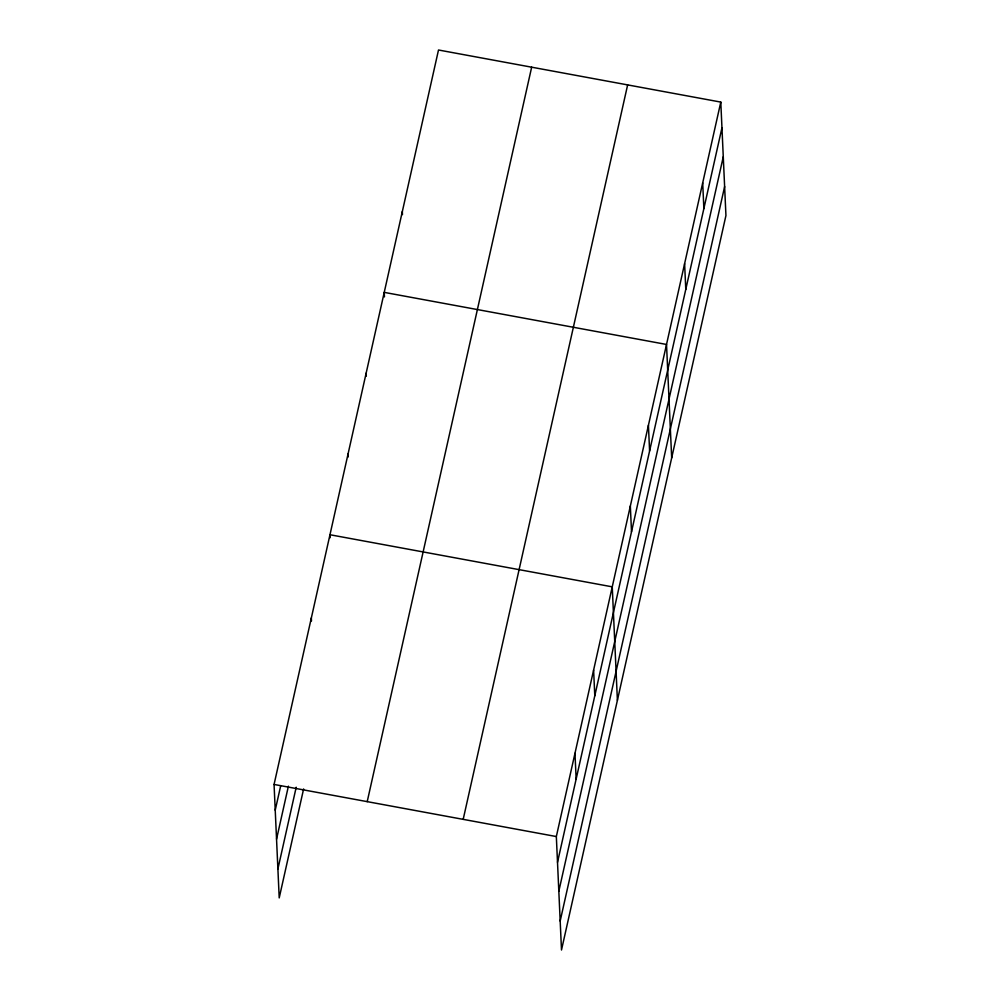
<?xml version="1.0" encoding="UTF-8"?>
<svg xmlns="http://www.w3.org/2000/svg" width="1000" height="1000" viewBox="0 0 1000 1000"><rect width="100%" height="100%" fill="white"/><g stroke="black" fill="none" stroke-linecap="round" stroke-linejoin="round"><path stroke-width="1.5" d="M303.612 788.938L279.212 897.913L274.062 784.45L438.5 50L720.788 102.088L725.938 215.55L561.5 950L556.337 836.55L720.788 102.088M275.225 810.188L280.65 785.975M276.55 839.137L288.4 786.162M277.9 868.962L296.2 787.237M367.212 801.65L531.663 67.188M463.188 819.35L627.638 84.9M557.513 862.275L721.95 127.825M558.825 891.225L723.275 156.775M560.175 921.05L724.625 186.6M274.062 784.45L556.337 836.55M702.7 182.887L703.863 208.612M684.613 263.675L685.775 289.413M671.675 457.912L666.525 344.462L384.237 292.375L384.45 296.913M648.425 425.25L649.6 450.988M630.337 506.037L631.512 531.775M617.4 700.288L612.25 586.838L329.975 534.738L330.112 537.762M593.612 670.075L594.788 695.8M574.975 753.312L576.15 779.038M402.325 211.575L402.463 214.613M366.15 373.162L366.287 376.188M348.062 453.95L348.2 456.975M311.337 617.975L311.475 621"/></g></svg>
